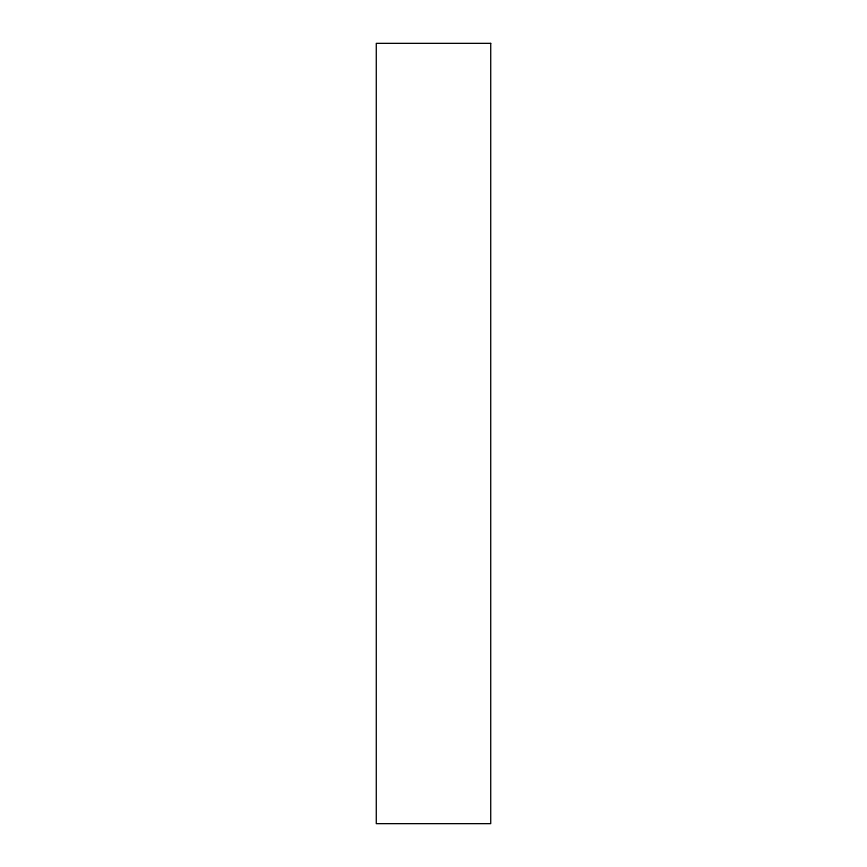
<?xml version="1.0" encoding="UTF-8"?>
<svg xmlns="http://www.w3.org/2000/svg" width="867" height="867" viewBox="0 0 867 867"><rect width="100%" height="100%" fill="white"/><g stroke="black" fill="none" stroke-linecap="round" stroke-linejoin="round"><path stroke-width="1.3" d="M490.722 43.35L376.278 43.35L376.278 823.65L490.722 823.65L490.722 43.35"/></g></svg>
